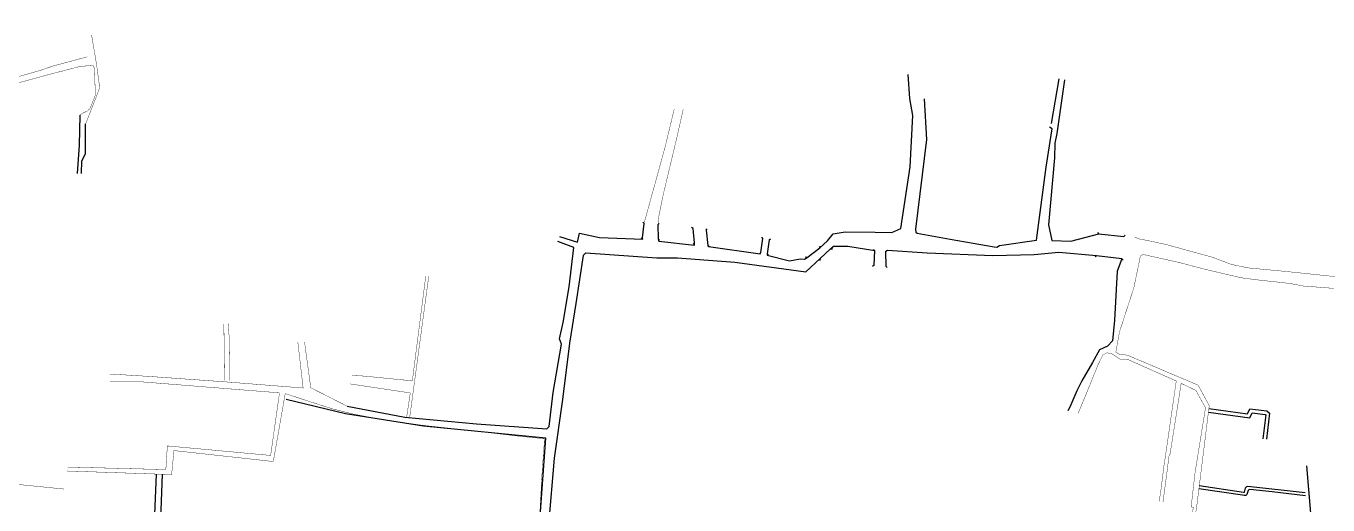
# Model space of a CAD drawing. Header units: metres. Extents: x 375792 to 378704, y 2469502 to 2471712.
# Drawn here: x 376217.2 to 376572.8, y 2470861.7 to 2470992.4 of the extents above; entities that cross this region are included whole.
import ezdxf

# ---------------------------------------------------------------- set-up
doc = ezdxf.new("R2010")
doc.units = ezdxf.units.M
doc.header["$MEASUREMENT"] = 0
for name, color, linetype in [('DLSS', 1, 'Continuous'), ('DLSS Existing Road Line', 1, 'Continuous'), ('Prived Road', 1, 'Continuous')]:
    doc.layers.add(name, color=color, linetype=linetype)

msp = doc.modelspace()

# ---------------------------------------------------------------- linework, layer by layer
at = {"layer": 'DLSS', "linetype": 'Continuous'}
for p, q in [((376386.01, 2470938.53), (376385.69, 2470938.92)), ((376389.83, 2470938.14), (376390.17, 2470938.5)), ((376385.62, 2470934.65), (376385.23, 2470934.33)), ((376399.4, 2470937.17), (376399.01, 2470937.49)), ((376402.97, 2470936.7), (376403.29, 2470937.09)), ((376418.47, 2470934.45), (376418.17, 2470934.85)), ((376420.16, 2470934.09), (376420.56, 2470934.39)), ((376510.29, 2470935.68), (376509.97, 2470936.06)), ((376517.1, 2470935.02), (376517.49, 2470935.34)), ((376389.91, 2470934.32), (376390.27, 2470933.98)), ((376399.78, 2470933.24), (376399.46, 2470932.85)), ((376403.43, 2470932.57), (376403.81, 2470932.26)), ((376434.05, 2470931.89), (376434.12, 2470932.38)), ((376436.99, 2470931.6), (376437.49, 2470931.58)), ((376449.02, 2470931.05), (376448.68, 2470931.42)), ((376451.97, 2470930.76), (376452.32, 2470931.12)), ((376417.93, 2470930.58), (376417.53, 2470930.28)), ((376419.61, 2470930.28), (376419.91, 2470929.87)), ((376430.56, 2470929.27), (376430.06, 2470929.34)), ((376434.1, 2470928.95), (376434.07, 2470928.45)), ((376509.61, 2470929.71), (376509.22, 2470929.4)), ((376516.54, 2470928.93), (376516.86, 2470928.54)), ((376448.84, 2470927.14), (376448.47, 2470926.8)), ((376452.06, 2470926.91), (376452.43, 2470926.56))]:
    msp.add_line(p, q, dxfattribs=at)
for points in [[(376162.85, 2470992.4, 0.1, 0.1, 0), (376160.52, 2470976.82, 0.1, 0.1, 0), (376160.51, 2470975.85, 0.1, 0.1, 0), (376160.7, 2470974.39, 0.1, 0.1, 0), (376160.89, 2470973.64, 0.1, 0.1, 0), (376161.18, 2470973.03, 0.1, 0.1, 0), (376161.51, 2470972.89, 0.1, 0.1, 0), (376168.25, 2470973.59, 0.1, 0.1, 0), (376179.55, 2470974.7, 0.1, 0.1, 0), (376187.1, 2470974.45, 0.1, 0.1, 0), (376187.6, 2470974.83, 0.1, 0.1, 0), (376189.24, 2470976.51, 0.1, 0.1, 0), (376190.86, 2470977.79, 0.1, 0.1, 0), (376192.7, 2470978.66, 0.1, 0.1, 0), (376200.97, 2470978.9, 0.1, 0.1, 0), (376209.3, 2470978.43, 0.1, 0.1, 0), (376213.37, 2470978.27, 0.1, 0.1, 0), (376214.4, 2470978.42, 0.1, 0.1, 0), (376221.19, 2470980.37, 0.1, 0.1, 0), (376224.43, 2470981.49, 0.1, 0.1, 0), (376233.99, 2470984.06, 0.1, 0.1, 0)], [(376233.49, 2470965.71, 0.1, 0.1, 0), (376234.81, 2470969.1, 0.1, 0.1, 0), (376236.84, 2470974.28, 0.1, 0.1, 0), (376237.19, 2470975.27, 0.1, 0.1, 0), (376237.23, 2470976.37, 0.1, 0.1, 0), (376236.48, 2470981.91, 0.1, 0.1, 0), (376235.1, 2470990.04, 0.1, 0.1, 0)], [(376386.01, 2470938.53, 0.1, 0.1, 0), (376389.22, 2470950.14, 0.1, 0.1, 0), (376391.83, 2470959.64, 0.1, 0.1, 0), (376394.26, 2470969.76, 0.1, 0.1, 0)]]:
    msp.add_lwpolyline(points, format="xyseb", dxfattribs=at)
at = {"layer": 'DLSS', "linetype": 'Continuous', "flags": 128}
for points in [[(376201.31, 2470965.47, 0.1, 0.1, 0), (376201.57, 2470975.81, 0.1, 0.1, 0), (376201.82, 2470976.21, 0.1, 0.1, 0), (376210.16, 2470975.98, 0.1, 0.1, 0), (376212.99, 2470976.36, 0.1, 0.1, 0), (376224.14, 2470979.4, 0.1, 0.1, 0), (376232.11, 2470981.46, 0.1, 0.1, 0), (376234.78, 2470981.63, 0.1, 0.1, 0), (376235.25, 2470981.66, 0.1, 0.1, 0), (376235.67, 2470981.53, 0.1, 0.1, 0), (376235.91, 2470980.6, 0.1, 0.1, 0), (376236.12, 2470974.19, 0.1, 0.1, 0), (376236.12, 2470973.54, 0.1, 0.1, 0), (376234.75, 2470970.06, 0.1, 0.1, 0), (376234.12, 2470969.34, 0.1, 0.1, 0), (376233.17, 2470968.89, 0.1, 0.1, 0), (376232.4, 2470968.48, 0.1, 0.1, 0), (376231.94, 2470968.15, 0.1, 0.1, 0)], [(376504.61, 2470886.74, 0.1, 0.1, 0), (376506.9, 2470892.23, 0.1, 0.1, 0), (376508.57, 2470896.36, 0.1, 0.1, 0), (376510.05, 2470900, 0.1, 0.1, 0), (376511.36, 2470902.67, 0.1, 0.1, 0), (376512.51, 2470903.25, 0.1, 0.1, 0), (376513.84, 2470902.94, 0.1, 0.1, 0), (376516.04, 2470901.49, 0.1, 0.1, 0), (376518.02, 2470901.47, 0.1, 0.1, 0)], [(376504.61, 2470886.74, 0.1, 0.1, 0), (376506.9, 2470892.23, 0.1, 0.1, 0), (376508.57, 2470896.36, 0.1, 0.1, 0), (376510.05, 2470900, 0.1, 0.1, 0), (376511.36, 2470902.67, 0.1, 0.1, 0), (376512.51, 2470903.25, 0.1, 0.1, 0), (376513.84, 2470902.94, 0.1, 0.1, 0), (376516.04, 2470901.49, 0.1, 0.1, 0), (376518.02, 2470901.47, 0.1, 0.1, 0)]]:
    msp.add_lwpolyline(points, format="xyseb", dxfattribs=at)
for points in [[(376437.67, 2470935.75), (376440.97, 2470936.3), (376449.13, 2470936.19), (376453.72, 2470936.08), (376456.21, 2470937.2), (376458.75, 2470954), (376459.43, 2470968.03), (376458.59, 2470972.64), (376458.19, 2470979.26)], [(376500.85, 2470977.78), (376498.79, 2470963.1), (376498.25, 2470960.44), (376498.11, 2470956.49), (376496.53, 2470938.2), (376497.42, 2470933.93), (376502.57, 2470933.69), (376510.29, 2470935.68)], [(376497.31, 2470965.88), (376499.39, 2470978.02)], [(376231.94, 2470968.15), (376231.74, 2470959.91), (376231.15, 2470952.22)], [(376362.93, 2470934.96), (376367.89, 2470933.43), (376368.4, 2470935.9), (376373.83, 2470934.69), (376385.69, 2470934.24), (376385.62, 2470934.65)], [(376434.05, 2470931.89), (376436.09, 2470933.78), (376437.67, 2470935.75)], [(376304.91, 2470888.65), (376320.69, 2470885.62), (376340.23, 2470883.83), (376359.43, 2470882.46), (376360.1, 2470883.15), (376361.2, 2470892.4), (376363.44, 2470905.59), (376362.93, 2470907.05), (376363.89, 2470911.48), (376365.61, 2470921.26), (376366.87, 2470931.94), (376362.46, 2470933.66)], [(376389.91, 2470934.32), (376390.02, 2470933.7), (376399.82, 2470932.63), (376399.78, 2470933.24)], [(376403.43, 2470932.57), (376403.63, 2470932.25), (376403.63, 2470932.25), (376417.72, 2470930.21), (376417.93, 2470930.58)], [(376436.99, 2470931.6), (376437.69, 2470932.25)], [(376449.02, 2470931.05), (376441.73, 2470932.3), (376437.69, 2470932.25)], [(376509.61, 2470929.71), (376499.35, 2470930.58), (376492.56, 2470929.99), (376481.28, 2470929.68), (376463.38, 2470930.46), (376452.52, 2470931.17), (376451.97, 2470930.76)], [(376369.42, 2470929.81), (376367.35, 2470916.72), (376365.7, 2470905.87), (376363.76, 2470890.46), (376361.48, 2470874.46), (376359.91, 2470856.23), (376358.45, 2470832.61), (376358.79, 2470831.94)], [(376369.42, 2470929.81), (376370.1, 2470930.54), (376389.55, 2470929.16), (376395.2, 2470929.12), (376410.78, 2470927.96), (376430.19, 2470925.37), (376434.1, 2470928.95)], [(376419.61, 2470930.28), (376419.61, 2470929.86), (376425.75, 2470928.32), (376428.63, 2470928.86), (376429.84, 2470928.82), (376430.56, 2470929.27)], [(376319.67, 2470820.63), (376334.88, 2470820.6), (376346.18, 2470820.76), (376353.19, 2470820.94), (376354.46, 2470821.53), (376355.72, 2470832.21), (376359.2, 2470879.92), (376325.77, 2470883.22), (376304.5, 2470886.6), (376288.3, 2470890.49)]]:
    msp.add_lwpolyline(points, dxfattribs=at)
for points, elevation in [([(376462.53, 2470972.56), (376463.2, 2470961.48), (376460.13, 2470936.98), (376460.22, 2470936.21), (376460.61, 2470935.87), (376469.68, 2470934.26), (376475.92, 2470933.13), (376481.63, 2470932.14), (376482.35, 2470932.1), (376483.13, 2470932.56), (376493.22, 2470933.96), (376495.86, 2470953.93), (376496.95, 2470960.94), (376497.46, 2470964.42), (376496.76, 2470964.87)], 13.02), ([(376232.39, 2470952.21), (376232.44, 2470955.66), (376233.41, 2470957.59), (376233.49, 2470965.71)], 9.07), ([(376516.54, 2470928.93), (376515.25, 2470925.52), (376514.51, 2470912.12), (376514, 2470906.53), (376512.66, 2470905.06), (376510.45, 2470904.03), (376508.52, 2470900.6), (376505.57, 2470895.59), (376504.27, 2470892.88), (376502.3, 2470888.38), (376501.78, 2470887.37)], 7.39)]:
    msp.add_lwpolyline(points, dxfattribs=dict(at, elevation=elevation))
at = {"layer": 'DLSS', "linetype": 'Continuous', "elevation": 3.97}
msp.add_lwpolyline([(376389.83, 2470938.14, 0.1, 0.1, 0), (376390.07, 2470940.55, 0.1, 0.1, 0), (376391.23, 2470946.3, 0.1, 0.1, 0), (376395.02, 2470962.13, 0.1, 0.1, 0), (376396.71, 2470969.69, 0.1, 0.1, 0)], format="xyseb", dxfattribs=at)
at = {"layer": 'DLSS', "linetype": 'Continuous'}
for points in [[(376385.62, 2470934.65), (376386.01, 2470938.53)], [(376389.83, 2470938.14), (376389.91, 2470934.32)], [(376399.78, 2470933.24), (376399.4, 2470937.17)], [(376402.97, 2470936.7), (376403.43, 2470932.57)], [(376417.93, 2470930.58), (376418.47, 2470934.45)], [(376510.29, 2470935.68), (376517.1, 2470935.02)], [(376420.16, 2470934.09), (376419.61, 2470930.28)], [(376430.56, 2470929.27), (376434.05, 2470931.89)], [(376436.99, 2470931.6), (376434.1, 2470928.95)], [(376448.84, 2470927.14), (376449.02, 2470931.05)], [(376451.97, 2470930.76), (376452.06, 2470926.91)], [(376516.54, 2470928.93), (376509.61, 2470929.71)]]:
    msp.add_lwpolyline(points, dxfattribs=at)
at = {"layer": 'DLSS', "linetype": 'Continuous', "flags": 128}
for points, elevation in [([(376595.68, 2470922.25, 0.1, 0.1, 0), (376595.23, 2470922.01, 0.1, 0.1, 0), (376584.87, 2470922.91, 0.1, 0.1, 0), (376572.7, 2470924.26, 0.1, 0.1, 0), (376561.92, 2470925.39, 0.1, 0.1, 0), (376551.15, 2470926.4, 0.1, 0.1, 0), (376546.5, 2470927.35, 0.1, 0.1, 0), (376541.24, 2470929.34, 0.1, 0.1, 0), (376533.56, 2470931.44, 0.1, 0.1, 0), (376528.95, 2470932.72, 0.1, 0.1, 0), (376523.63, 2470933.89, 0.1, 0.1, 0), (376521.32, 2470934.31, 0.1, 0.1, 0), (376520.02, 2470934.83, 0.1, 0.1, 0)], 15.14), ([(376574.36, 2470920.83, 0.1, 0.1, 0), (376568.89, 2470921.26, 0.1, 0.1, 0), (376566.06, 2470921.47, 0.1, 0.1, 0), (376562.63, 2470922.14, 0.1, 0.1, 0), (376560.2, 2470922.42, 0.1, 0.1, 0), (376554.54, 2470923.03, 0.1, 0.1, 0), (376552.35, 2470923.3, 0.1, 0.1, 0), (376549.88, 2470923.6, 0.1, 0.1, 0), (376548.49, 2470923.87, 0.1, 0.1, 0), (376539.51, 2470925.97, 0.1, 0.1, 0), (376532.14, 2470927.91, 0.1, 0.1, 0), (376522.38, 2470930.07, 0.1, 0.1, 0), (376521.62, 2470929.73, 0.1, 0.1, 0), (376519.82, 2470921, 0.1, 0.1, 0), (376515.88, 2470908.9, 0.1, 0.1, 0), (376514.91, 2470903.45, 0.1, 0.1, 0), (376515.8, 2470902.84, 0.1, 0.1, 0), (376518.03, 2470902.59, 0.1, 0.1, 0)], 5.51), ([(376574.36, 2470920.83, 0.1, 0.1, 0), (376568.89, 2470921.26, 0.1, 0.1, 0), (376566.06, 2470921.47, 0.1, 0.1, 0), (376562.63, 2470922.14, 0.1, 0.1, 0), (376560.2, 2470922.42, 0.1, 0.1, 0), (376554.54, 2470923.03, 0.1, 0.1, 0), (376552.35, 2470923.3, 0.1, 0.1, 0), (376549.88, 2470923.6, 0.1, 0.1, 0), (376548.49, 2470923.87, 0.1, 0.1, 0), (376539.51, 2470925.97, 0.1, 0.1, 0), (376532.14, 2470927.91, 0.1, 0.1, 0), (376522.38, 2470930.07, 0.1, 0.1, 0), (376521.62, 2470929.73, 0.1, 0.1, 0), (376519.82, 2470921, 0.1, 0.1, 0), (376515.88, 2470908.9, 0.1, 0.1, 0), (376514.91, 2470903.45, 0.1, 0.1, 0), (376515.8, 2470902.84, 0.1, 0.1, 0), (376518.03, 2470902.59, 0.1, 0.1, 0)], 5.51), ([(376574.36, 2470920.83, 0.1, 0.1, 0), (376568.89, 2470921.26, 0.1, 0.1, 0), (376566.06, 2470921.47, 0.1, 0.1, 0), (376562.63, 2470922.14, 0.1, 0.1, 0), (376560.2, 2470922.42, 0.1, 0.1, 0), (376554.54, 2470923.03, 0.1, 0.1, 0), (376552.35, 2470923.3, 0.1, 0.1, 0), (376549.88, 2470923.6, 0.1, 0.1, 0), (376548.49, 2470923.87, 0.1, 0.1, 0), (376539.51, 2470925.97, 0.1, 0.1, 0), (376532.14, 2470927.91, 0.1, 0.1, 0), (376522.38, 2470930.07, 0.1, 0.1, 0), (376521.62, 2470929.73, 0.1, 0.1, 0), (376519.82, 2470921, 0.1, 0.1, 0), (376515.88, 2470908.9, 0.1, 0.1, 0), (376514.91, 2470903.45, 0.1, 0.1, 0), (376515.8, 2470902.84, 0.1, 0.1, 0), (376518.03, 2470902.59, 0.1, 0.1, 0)], 5.51)]:
    msp.add_lwpolyline(points, format="xyseb", dxfattribs=dict(at, elevation=elevation))
at = {"layer": 'DLSS', "linetype": 'Continuous', "const_width": 0.1, "flags": 128}
for points in [[(376304.91, 2470888.65), (376320.69, 2470885.62), (376340.23, 2470883.83), (376359.43, 2470882.46), (376360.1, 2470883.15), (376361.2, 2470892.4), (376363.44, 2470905.59), (376362.93, 2470907.05), (376363.89, 2470911.48), (376365.61, 2470921.26), (376366.87, 2470931.94), (376362.46, 2470933.66)], [(376369.42, 2470929.81), (376367.35, 2470916.72), (376365.7, 2470905.87), (376363.76, 2470890.46), (376361.48, 2470874.46), (376359.91, 2470856.23), (376358.45, 2470832.61), (376358.79, 2470831.94)], [(376322, 2470885.5), (376327.21, 2470924.13)], [(376321.16, 2470885.58), (376322.17, 2470892.28), (376305.77, 2470894.74)]]:
    msp.add_lwpolyline(points, dxfattribs=at)
for points, elevation in [([(376516.54, 2470928.93), (376515.25, 2470925.52), (376514.51, 2470912.12), (376514, 2470906.53), (376512.66, 2470905.06), (376510.45, 2470904.03), (376508.52, 2470900.6), (376505.57, 2470895.59), (376504.27, 2470892.88), (376502.3, 2470888.38), (376501.78, 2470887.37)], 7.39), ([(376306.27, 2470897.05), (376309.69, 2470896.87), (376322.73, 2470895.57), (376326.39, 2470924.15)], 7.08), ([(376271.24, 2470911.09), (376271.3, 2470907.14), (376271.43, 2470906.24), (376271.34, 2470895.71)], 7.08), ([(376272.45, 2470911.15), (376272.63, 2470908.33), (376272.68, 2470907.84), (376272.78, 2470899.99), (376272.76, 2470895.63)], 7.08), ([(376240.04, 2470897.44), (376250.48, 2470896.81), (376271.51, 2470895.31), (376292.9, 2470893.62), (376291.45, 2470906.15)], 6.97), ([(376293.28, 2470906.21), (376294.98, 2470893.7), (376304.91, 2470888.65)], 7.08), ([(376240.15, 2470895.3), (376248.45, 2470895.33), (376286.32, 2470892.31), (376286.44, 2470892.29)], 6.97), ([(376288.01, 2470892.11), (376284.75, 2470873.55), (376257.61, 2470876.54), (376257.26, 2470872.9), (376256.98, 2470869.98), (376228.53, 2470870.96)], 6.97), ([(376228.6, 2470872.04), (376255.4, 2470871.35), (376255.81, 2470877.81), (376284.02, 2470875.21), (376286.44, 2470892.29)], 7.08), ([(376288.01, 2470892.11), (376294.77, 2470889.89), (376301.02, 2470887.89), (376306.59, 2470886.5), (376314.73, 2470884.97), (376326, 2470883.38), (376335.79, 2470882.33), (376343.85, 2470881.4), (376351.4, 2470880.52), (376358.85, 2470879.76), (376358.13, 2470869.97), (376357.11, 2470851.78), (376356.1, 2470831.62), (376355.37, 2470827.08), (376354.79, 2470821.7), (376353.82, 2470820.89), (376350.35, 2470820.86), (376338.03, 2470820.54), (376319.83, 2470820.01)], 6.97), ([(376227.55, 2470866.03), (376205.67, 2470868.22)], 7.08)]:
    msp.add_lwpolyline(points, dxfattribs=dict(at, elevation=elevation))
at = {"layer": 'DLSS Existing Road Line', "linetype": 'Continuous', "const_width": 0.1, "elevation": 5.51, "flags": 128}
msp.add_lwpolyline([(376518.03, 2470902.59), (376537.36, 2470894.4), (376540.41, 2470888.82), (376536.98, 2470861.17), (376535.26, 2470850.74)], dxfattribs=at)
at = {"layer": 'DLSS Existing Road Line', "linetype": 'Continuous', "const_width": 0.1, "flags": 128}
for points in [[(376531.4, 2470895.54), (376518.02, 2470901.47)], [(376531.4, 2470895.54), (376528.95, 2470878.48), (376528.06, 2470872.5), (376527.17, 2470865.42), (376526.73, 2470862.68)], [(376532.75, 2470894.89), (376529.73, 2470875.66), (376529.41, 2470874.93), (376528.69, 2470869.34), (376527.78, 2470862.5)], [(376534.29, 2470851.02), (376536.08, 2470861.03), (376535.47, 2470861.17), (376536.52, 2470870.4), (376539.39, 2470888.21), (376536.8, 2470892.93), (376532.75, 2470894.89)]]:
    msp.add_lwpolyline(points, dxfattribs=at)
at = {"layer": 'Prived Road'}
for points, elevation in [([(376540.19, 2470887.06), (376551.49, 2470885.5), (376552.13, 2470886.85), (376555.7, 2470886.43), (376555.85, 2470886.3), (376555.02, 2470879.76)], 5.51), ([(376540.33, 2470888.05), (376550.9, 2470886.59), (376551.54, 2470887.92), (376556.11, 2470887.39), (376556.91, 2470886.72), (376556.01, 2470879.63)], 5.51), ([(376254.43, 2470870.05), (376253.72, 2470852.93), (376227.11, 2470854.84)], 6.97), ([(376252.73, 2470870.12), (376252.1, 2470854.75), (376227.23, 2470856.54)], 6.97)]:
    msp.add_lwpolyline(points, dxfattribs=dict(at, elevation=elevation))
for points in [[(376566.94, 2470872.35), (376568.05, 2470859.49)], [(376566.62, 2470864.97), (376550.91, 2470866.7), (376550.58, 2470866.66), (376550.38, 2470866.49), (376550.22, 2470866.29), (376549.99, 2470865.17), (376549.94, 2470865.08), (376549.88, 2470865.07), (376549.8, 2470865.07), (376549.76, 2470865.09), (376537.69, 2470866.91)], [(376566.69, 2470864.14), (376557.63, 2470865.31), (376551.52, 2470865.88), (376551.27, 2470865.85), (376551.09, 2470865.64), (376550.72, 2470864.51), (376550.42, 2470864.27), (376549.96, 2470864.27), (376549.5, 2470864.33), (376537.54, 2470866.13)]]:
    msp.add_lwpolyline(points, dxfattribs=at)

doc.saveas('drawing.dxf')
